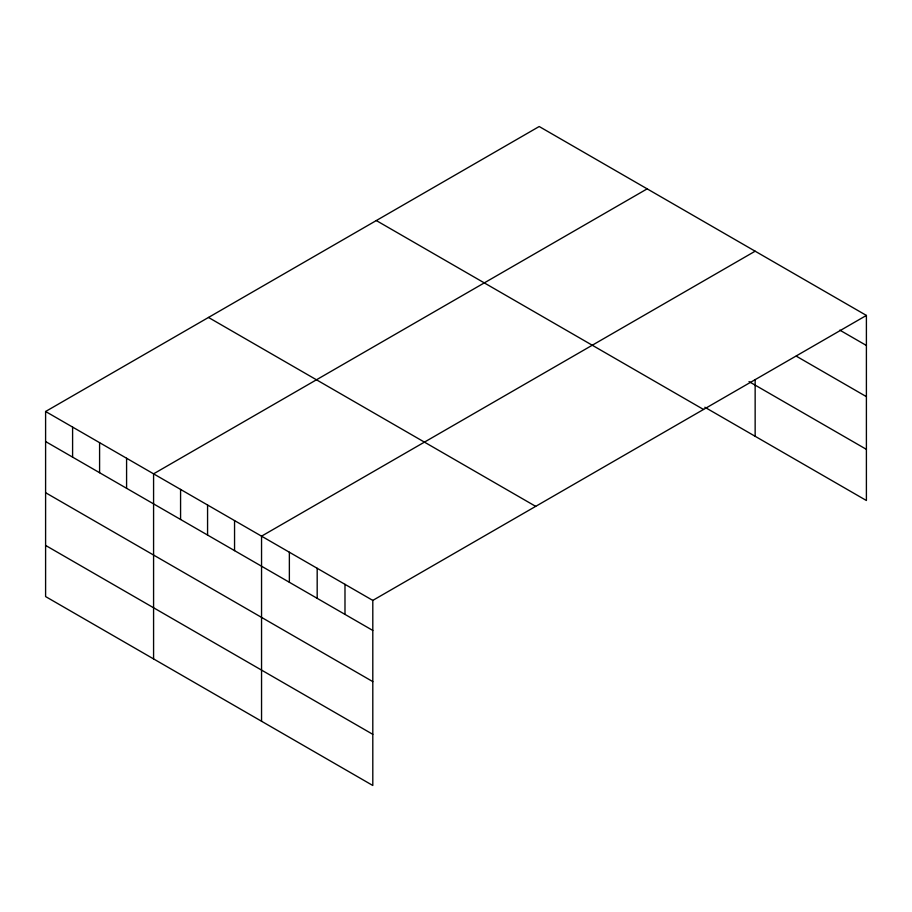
<?xml version="1.0" encoding="UTF-8"?>
<svg xmlns="http://www.w3.org/2000/svg" width="912" height="912" viewBox="0 0 912 912"><rect width="100%" height="100%" fill="white"/><g stroke="black" fill="none" stroke-linecap="round" stroke-linejoin="round"><path stroke-width="1.37" d="M45.6 411.494L372.803 600.404L372.803 785.483L45.6 596.573L45.6 411.494L539.197 126.517L866.4 315.427L866.4 500.506L704.839 407.242M647.178 188.852L153.581 473.83L153.581 658.92M755.147 251.199L261.55 536.165L261.55 721.255M372.803 600.404L866.4 315.427M839.792 330.121L866.4 345.477M796.267 356.147L866.4 396.64M749.014 381.581L866.4 449.354M376.314 220.556L703.517 409.465M208.483 317.444L535.686 506.354M45.6 441.545L372.803 630.454M45.6 492.708L372.803 681.617M45.6 545.422L372.803 734.331M755.147 379.574L755.147 436.278M344.987 584.341L344.987 614.403M317.182 568.279L317.182 598.34M289.366 552.227L289.366 582.278M234.555 520.581L234.555 550.643M207.571 504.997L207.571 535.059M180.576 489.413L180.576 519.475M126.586 458.246L126.586 488.296M99.59 442.662L99.59 472.712M72.595 427.078L72.595 457.129"/></g></svg>
